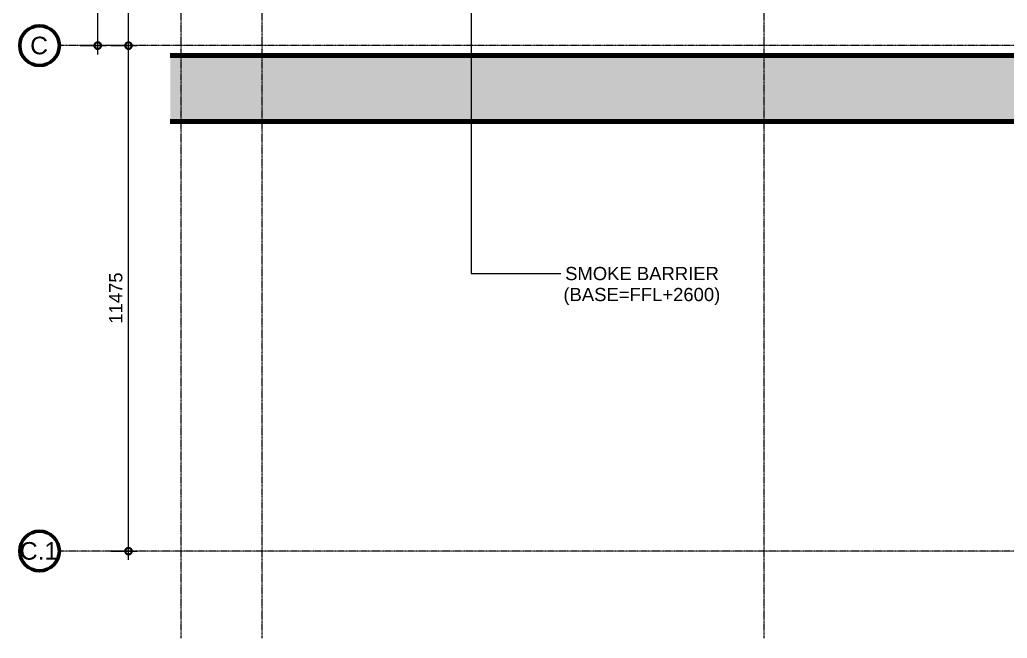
# Model space of a CAD drawing. Header units: millimetres. Extents: x -853228 to -774636, y -17776 to 22455.
# Drawn here: x -852792 to -830362, y -17776 to -3733 of the extents above; entities that cross this region are included whole.
import ezdxf

# ---------------------------------------------------------------- set-up
doc = ezdxf.new("R2010")
doc.units = ezdxf.units.MM
doc.linetypes.add('DPA_Grid _ Level 100', pattern=[10, 5.5, -1.6, 1.3, -1.6])
for name, color, linetype, lineweight in [('A-ANNO-DIMS', 1, 'Continuous', 9), ('A-ANNO-DIMS-100', 1, 'Continuous', 9), ('A-FLOR-E', 2, 'Continuous', 35), ('A-WALL', 5, 'Continuous', 35), ('A-WALL-PATT', 1, 'Continuous', 35), ('G-ANNO-TEXT', 3, 'Continuous', 9), ('S-GRID', 251, 'Continuous', 9), ('S-GRID-IDEN', 3, 'Continuous', 50)]:
    doc.layers.add(name, color=color, linetype=linetype, lineweight=lineweight)
doc.styles.add('Arial', font='arial.ttf', dxfattribs={"height": 400})
doc.styles.add('Arial_2', font='arial.ttf', dxfattribs={"height": 300})
doc.dimstyles.new('DPA-DIM-3_0_C-C', dxfattribs={"dimscale": 304.8, "dimtxt": 306.07782, "dimasz": 0.492126, "dimexe": 0.656168, "dimexo": 0.0625, "dimgap": 0.164042, "dimtad": 1, "dimdec": 0, "dimzin": 0, "dimdsep": 46, "dimtxsty": 'Arial_2', "dimblk1": 'DOTBLANK', "dimblk2": 'DOTBLANK', "dimsah": 1, "dimcen": 0.09, "dimdle": 0.656168, "dimadec": 8, "dimazin": 0, "dimtfac": 1, "dimtdec": 4, "dimtix": 1, "dimtmove": 0, "dimatfit": 3, "dimfxl": 1.312336, "dimfxlon": 1, "dimtvp": 1, "dimtolj": 1, "dimtzin": 0, "dimarcsym": 2})

# ---------------------------------------------------------------- blocks, each defined once
blk = doc.blocks.new('Grid - 100 Scale-2291345-4281-01 ENLARGED LOWER PLATFORM LEVEL - REFLECTED CEILING PLAN - SHEET 2')
at = {"layer": 'S-GRID-IDEN'}
blk.add_circle((0, 0), 4.5, dxfattribs=at)
blk = doc.blocks.new('DIMBLOCK7-4281-01 ENLARGED LOWER PLATFORM LEVEL - REFLECTED CEILING PLAN - SHEET 2')
at = {"layer": 'A-ANNO-DIMS-100'}
for p, q in [((-851022, -4521), (-851022, 12394)), ((-851422, 12194), (-850822, 12194)), ((-851022, 12194), (-851422, 12194)), ((-851422, -4321), (-850822, -4321)), ((-851022, -4321), (-851422, -4321))]:
    blk.add_line(p, q, dxfattribs=at)
at = {"layer": 'A-ANNO-DIMS-100', "lineweight": 35}
for centre in [(-851022, 12194), (-851022, -4321)]:
    blk.add_circle(centre, 75, dxfattribs=at)
at = {"layer": 'A-ANNO-DIMS-100', "color": 0, "insert": (-851462, 3360), "char_height": 300, "width": 1384.41, "attachment_point": 1, "rotation": 90, "line_spacing_factor": 0.941778, "style": 'Arial_2'}
blk.add_mtext('16515', dxfattribs=at)
blk = doc.blocks.new('_DotBlank')
at = {"color": 0, "linetype": 'ByBlock', "lineweight": -2}
blk.add_line((-0.5, 0), (-1, 0), dxfattribs=at)
blk.add_circle((0, 0), 0.5, dxfattribs=at)
blk = doc.blocks.new('DIMBLOCK8-4281-01 ENLARGED LOWER PLATFORM LEVEL - REFLECTED CEILING PLAN - SHEET 2')
at = {"layer": 'A-ANNO-DIMS-100'}
for p, q in [((-850722, -4321), (-850122, -4321)), ((-850322, -4321), (-850722, -4321)), ((-850322, -15996), (-850322, -4321)), ((-850722, -15796), (-850122, -15796)), ((-850322, -15796), (-850722, -15796))]:
    blk.add_line(p, q, dxfattribs=at)
at = {"layer": 'A-ANNO-DIMS-100', "lineweight": 35}
for centre in [(-850322, -4321), (-850322, -15796)]:
    blk.add_circle(centre, 75, dxfattribs=at)
at = {"layer": 'A-ANNO-DIMS-100', "color": 0, "insert": (-850762, -10635), "char_height": 300, "width": 1384.41, "attachment_point": 1, "rotation": 90, "line_spacing_factor": 0.941778, "style": 'Arial_2'}
blk.add_mtext('11475', dxfattribs=at)
blk = doc.blocks.new('DIMBLOCK9-4281-01 ENLARGED LOWER PLATFORM LEVEL - REFLECTED CEILING PLAN - SHEET 2')
at = {"layer": 'A-ANNO-DIMS-100'}
for p, q in [((-850322, -4321), (-850322, 3779)), ((-850722, 3579), (-850122, 3579)), ((-850322, 3579), (-850722, 3579)), ((-850722, -4321), (-850122, -4321)), ((-850322, -4321), (-850722, -4321))]:
    blk.add_line(p, q, dxfattribs=at)
at = {"layer": 'A-ANNO-DIMS-100', "lineweight": 35}
for centre in [(-850322, 3579), (-850322, -4321)]:
    blk.add_circle(centre, 75, dxfattribs=at)
at = {"layer": 'A-ANNO-DIMS-100', "color": 0, "insert": (-850762, -832), "char_height": 300, "width": 1107.53, "attachment_point": 1, "rotation": 90, "line_spacing_factor": 0.941778, "style": 'Arial_2'}
blk.add_mtext('7900', dxfattribs=at)

msp = doc.modelspace()

# ---------------------------------------------------------------- hatches: boundary and pattern name
at = {"layer": 'A-WALL-PATT', "lineweight": 9}
h = msp.add_hatch(dxfattribs=at)
h.set_pattern_fill('FP_1', color=256, style=0, pattern_type=2)
h.set_pattern_definition([(50, (0, 0), (728.7365, -63.75582), [76.2, -838.2]), (355, (0, 0), (-140.9716, 764.2276), [60.96, -670.56]), (100.451, (60.7, -5.3), (587.77, 700.46675), [64.76, -712.36]), (46.184, (0, 203.2), (1084.3162, -168.171), [114.3, -1257.3]), (96.636, (90.4, 189.2), (949.6099, 989.7098), [97.14, -1068.54]), (351.184, (0, 203.2), (949.6206, 989.7012), [91.44, -1005.84]), (21, (101.6, 152.4), (606.45787, -409.06057), [76.2, -838.2]), (326, (101.6, 152.4), (247.20834, 736.7529), [60.96, -670.56]), (71.451, (152.14, 118.3), (853.66825, 327.6855), [64.76, -712.36]), (37.5, (0, 0), (12.35469, 338.22012), [33.528, -628.904, 33.528, -647.192, -673.1]), (37.5, (0, 0), (12.35469, 338.22012), [-1343.152, 33.528, -639.572]), (7.5, (0, 0), (267.27887, 400.72213), [33.528, -354.584, 33.528, -613.664, -256.54]), (7.5, (0, 0), (267.27887, 400.72213), [-1035.304, 33.528, -223.012]), (327.5, (-226.57, 0), (542.36333, -22.915345), [33.528, -220.472, 33.528, -758.952, -1051.56]), (327.5, (-226.57, 0), (542.36333, -22.915345), [-1046.48, 33.528, -1018.032]), (317.5, (-328.17, 0), (592.51696, 101.7071), [33.528, -296.672, 33.528, -492.76, -746.76]), (317.5, (-328.17, 0), (592.51696, 101.7071), [-856.488, 33.528, -713.232])])
h.paths.add_polyline_path([(-778775, -6041), (-778775, -4541), (-849372.5, -4541), (-849372.5, -6041), (-814073.8, -6041)])

# ---------------------------------------------------------------- linework, layer by layer
at = {"layer": 'A-FLOR-E'}
for p, q in [((-778775, -4541), (-849372.5, -4541)), ((-849372.5, -4541), (-778775, -4541))]:
    msp.add_line(p, q, dxfattribs=at)
at = {"layer": 'A-WALL', "color": 7, "lineweight": 70}
for p, q in [((-849372.5, -4541), (-778775, -4541)), ((-778775, -6041), (-849372.5, -6041))]:
    msp.add_line(p, q, dxfattribs=at)
at = {"layer": 'G-ANNO-TEXT', "color": 10}
for p, q in [((-842537.9, 3582.5), (-842537.9, -9495.4)), ((-842537.9, -9495.4), (-840662.6, -9495.4)), ((-840662.6, -9495.4), (-840503.8, -9495.4))]:
    msp.add_line(p, q, dxfattribs=at)
at = {"layer": 'S-GRID', "linetype": 'DPA_Grid _ Level 100'}
for p, q in [((-849127.4, -17775.6), (-849127.4, 20540.3)), ((-847282.4, -17775.6), (-847282.4, 20540.3)), ((-835882.4, -17775.6), (-835882.4, 20540.3)), ((-778882.4, -4321), (-851892.1, -4321)), ((-778882.4, -15796), (-851892.1, -15796))]:
    msp.add_line(p, q, dxfattribs=at)

# ---------------------------------------------------------------- block references
at = {"layer": 'S-GRID-IDEN', "xscale": 99.99999999999993, "yscale": 99.99999999999993, "zscale": 99.99999999999993, "rotation": 89.9999999999998}
for p in [(-852342.1, -4321), (-852342.1, -15796)]:
    msp.add_blockref('Grid - 100 Scale-2291345-4281-01 ENLARGED LOWER PLATFORM LEVEL - REFLECTED CEILING PLAN - SHEET 2', p, dxfattribs=at)

# ---------------------------------------------------------------- texts
at = {"layer": 'G-ANNO-TEXT', "color": 7, "char_height": 300, "attachment_point": 1, "style": 'Arial_2'}
for s, insert, width in [('SMOKE BARRIER ', (-840403.8, -9345.4), 4433.332), ('(BASE=FFL+2600)', (-840443.5, -9821.6), 4377.214)]:
    msp.add_mtext(s, dxfattribs=dict(at, insert=insert, width=width))
at = {"layer": 'S-GRID-IDEN', "lineweight": 9, "char_height": 400, "attachment_point": 1, "style": 'Arial'}
for s, insert, width in [('C', (-852554.8, -4117.1), 489.029), ('C.1', (-852789.8, -15592.1), 1058.227)]:
    msp.add_mtext(s, dxfattribs=dict(at, insert=insert, width=width))

# ---------------------------------------------------------------- dimensions: what is measured, and where the dimension line sits
at = {"layer": 'A-ANNO-DIMS'}
for base, p1, p2, override, picture, middle in [((-851022.3, 12194), (-851422.3, -4321), (-851422.3, 12194), {"dimpost": '<>', "dimfxl": 16515.002991}, 'DIMBLOCK7-4281-01 ENLARGED LOWER PLATFORM LEVEL - REFLECTED CEILING PLAN - SHEET 2', (-851225.5, 3936.5)), ((-850322.3, 3579), (-850722.3, -4321), (-850722.3, 3579), {"dimpost": '<>', "dimfxl": 7900.002995}, 'DIMBLOCK9-4281-01 ENLARGED LOWER PLATFORM LEVEL - REFLECTED CEILING PLAN - SHEET 2', (-850525.5, -371)), ((-850322.3, -4321), (-850722.3, -15796), (-850722.3, -4321), {"dimpost": '<>', "dimfxl": 11474.997005}, 'DIMBLOCK8-4281-01 ENLARGED LOWER PLATFORM LEVEL - REFLECTED CEILING PLAN - SHEET 2', (-850525.5, -10058.5))]:
    dim = msp.add_linear_dim(base=base, p1=p1, p2=p2, angle=90, dimstyle='DPA-DIM-3_0_C-C', override=override, dxfattribs=at)
    dim.commit()
    dim.dimension.update_dxf_attribs({"geometry": picture, "text_midpoint": middle})

doc.saveas('drawing.dxf')
